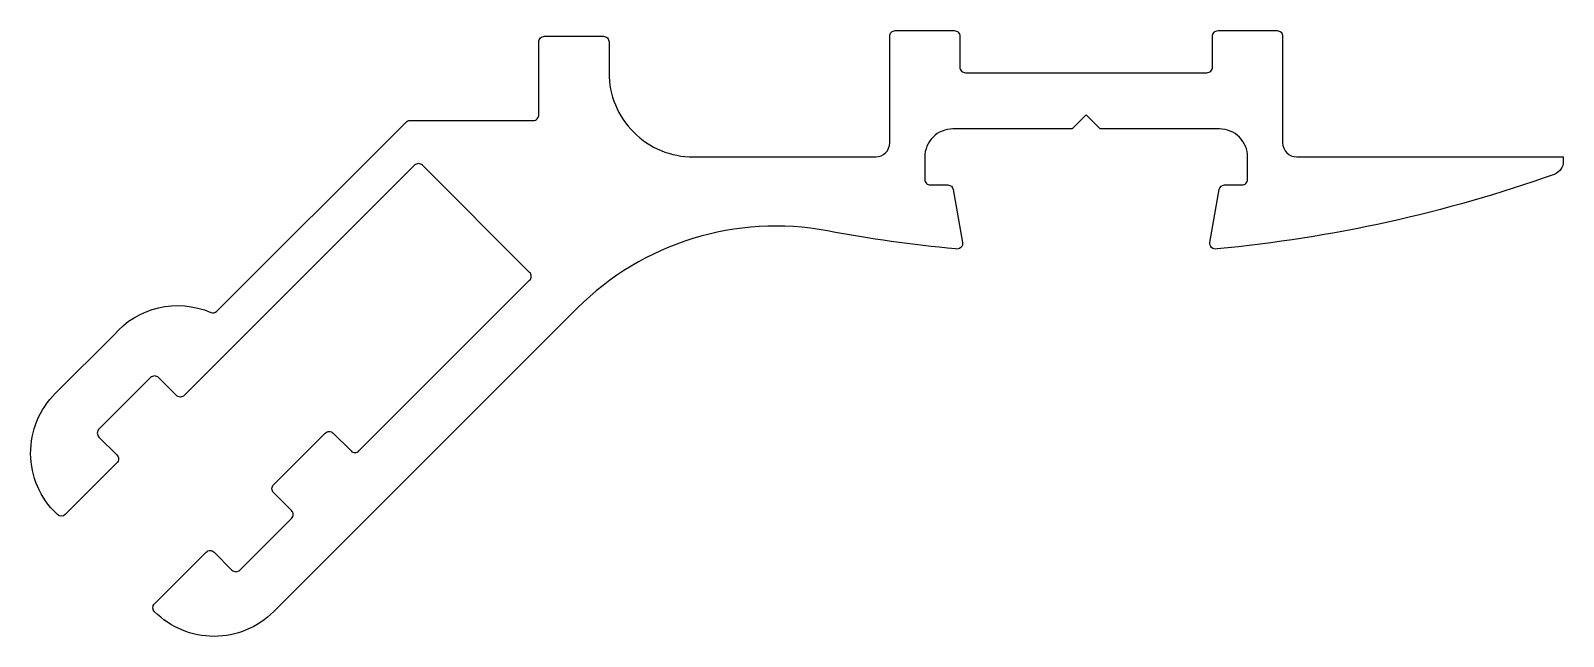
# Model space of a CAD drawing. Extents: x 134.4 to 189, y 209.3 to 230.9.
import ezdxf

# ---------------------------------------------------------------- set-up
doc = ezdxf.new("R2010")
doc.units = 0
doc.header["$LTSCALE"] = 15
doc.layers.get('0').update_dxf_attribs({"linetype": 'CONTINUOUS'})

msp = doc.modelspace()

# ---------------------------------------------------------------- linework, layer by layer
at = {"color": 0, "linetype": 'BYBLOCK'}
msp.add_lwpolyline([(152.74, 230.668), (154.84, 230.668, -0.414214), (155.04, 230.468), (155.04, 229.368, 0.414214), (158.04, 226.368), (164.54, 226.368, 0.414214), (165.04, 226.868), (165.04, 230.668, -0.414214), (165.24, 230.868), (167.34, 230.868, -0.414214), (167.54, 230.668), (167.54, 229.568, 0.414214), (167.74, 229.368), (176.34, 229.368, 0.414214), (176.54, 229.568), (176.54, 230.668, -0.414214), (176.74, 230.868), (178.84, 230.868, -0.414214), (179.04, 230.668), (179.04, 226.868, 0.414214), (179.54, 226.368), (189.04, 226.368), (189.04, 226.214, -0.312747), (188.716, 225.746, -0.061757), (176.701, 223.09, -0.539133), (176.444, 223.324), (176.775, 225.203, -0.36397), (176.972, 225.368), (177.59, 225.368, 0.414214), (177.79, 225.568), (177.79, 226.368, 0.414214), (176.79, 227.368), (172.54, 227.368), (172.04, 227.868), (171.54, 227.368), (167.29, 227.368, 0.414214), (166.29, 226.368), (166.29, 225.568, 0.414214), (166.49, 225.368), (167.109, 225.368, -0.36397), (167.306, 225.203), (167.637, 223.324, -0.539133), (167.38, 223.09, -0.023003), (162.827, 223.732, 0.247784), (153.905, 220.976), (143.091, 210.162, -0.414214), (138.848, 210.162, -0.414214), (138.848, 210.445), (140.687, 212.284, -0.414214), (140.969, 212.284), (141.606, 211.647, 0.414214), (141.889, 211.647), (143.727, 213.486, 0.414214), (143.727, 213.769), (143.091, 214.405, -0.414214), (143.091, 214.688), (144.929, 216.526, -0.414214), (145.212, 216.526), (145.848, 215.89, 0.414214), (146.131, 215.89), (152.212, 221.971, 0.414214), (152.212, 222.254), (148.394, 226.072, 0.414214), (148.111, 226.072), (139.909, 217.87, -0.414214), (139.626, 217.87), (138.99, 218.506, 0.414214), (138.707, 218.506), (136.868, 216.668, 0.414214), (136.868, 216.385), (137.505, 215.749, -0.414214), (137.505, 215.466), (135.667, 213.628, -0.410612), (135.386, 213.626), (135.351, 213.66, -0.419454), (135.313, 217.941), (137.393, 220.021, -0.32789), (140.852, 220.829, 0.306453), (141.072, 220.872), (147.81, 227.61, -0.198912), (147.952, 227.668), (152.34, 227.668, 0.414214), (152.54, 227.868), (152.54, 230.468, -0.414214)], format="xyb", close=True, dxfattribs=at)

doc.saveas('drawing.dxf')
